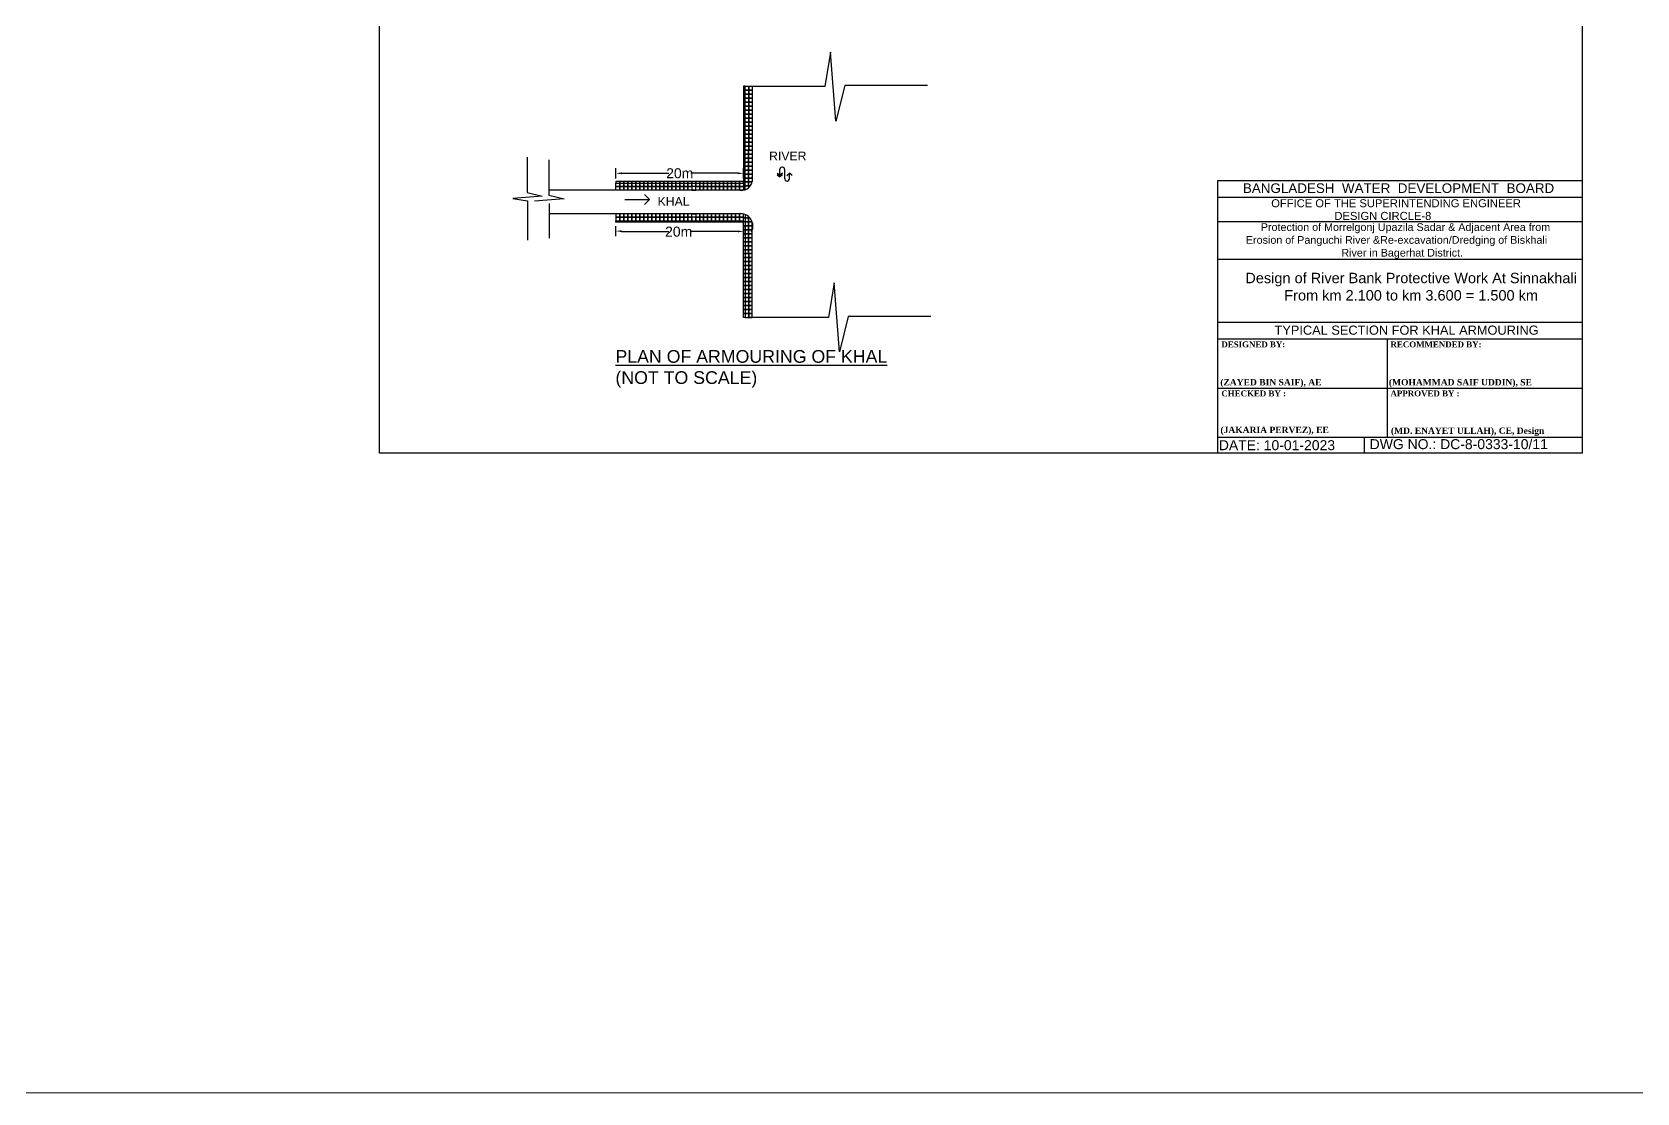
# Model space of a CAD drawing. Header units: inches. Extents: x 66615 to 414904, y -29123 to 90068.
# Drawn here: x 235897 to 249798, y -29123 to -19939 of the extents above; entities that cross this region are included whole.
import ezdxf
from ezdxf.enums import TextEntityAlignment as Align

# ---------------------------------------------------------------- set-up
doc = ezdxf.new("R2010")
doc.units = ezdxf.units.IN
doc.header["$LTSCALE"] = 7
doc.header["$MEASUREMENT"] = 0
doc.layers.add('Cross Section Labels', color=7, linetype='Continuous', lineweight=9)
doc.layers.add('Long Section Labels', color=7, linetype='Continuous', lineweight=9)
doc.layers.add('LINE', color=7, linetype='Continuous')
doc.styles.add('Kazi_T_H', font='timesbd.ttf')
doc.styles.get("Standard").update_dxf_attribs({"font": 'arial.ttf'})

msp = doc.modelspace()

# ---------------------------------------------------------------- linework, layer by layer
at = {"color": 0, "linetype": 'Continuous', "lineweight": -3, "ltscale": 0.5}
for p, q in [((242813.79652, -20111.74495), (242763.9453, -20411.226)), ((242860.08694, -20710.70706), (242813.79652, -20111.74495)), ((242763.9453, -20411.226), (242062.4942, -20411.226)), ((242134.99453, -20405.38983), (242134.99453, -21233.13872)), ((242935.68034, -20402.5788), (242860.08694, -20710.70706)), ((243651.64237, -20402.5788), (242935.68034, -20402.5788)), ((240185.43381, -21021.6458), (240185.43381, -21326.48321)), ((240373.66367, -21045.9033), (240373.66367, -21350.74071)), ((240954.64424, -21205.80034), (240954.64424, -21118.11327)), ((242059.39757, -21205.80034), (242059.39757, -21118.11327)), ((242374.73957, -21192.99478), (242374.73957, -21124.61204)), ((242416.18613, -21209.91728), (242416.18613, -21126.65713)), ((241003.54424, -21161.79327), (241411.08752, -21161.79327)), ((242010.49757, -21161.79327), (241602.95429, -21161.79327)), ((242351.88119, -21159.62362), (242374.73957, -21178.88447)), ((242351.88119, -21173.73393), (242374.73957, -21192.99478)), ((242397.59794, -21159.62362), (242374.73957, -21178.88447)), ((242397.59794, -21173.73393), (242374.73957, -21192.99478)), ((242434.82266, -21181.04842), (242457.68104, -21161.78757)), ((242457.68104, -21205.60807), (242457.68104, -21161.78757)), ((242480.53942, -21181.04842), (242457.68104, -21161.78757)), ((240316.62655, -21358.66886), (240061.60456, -21378.37807)), ((240061.60456, -21378.37807), (240189.11555, -21399.60338)), ((240185.43381, -21326.48321), (240316.62655, -21358.66886)), ((240189.11555, -21399.60338), (240188.65476, -21740.79475)), ((240504.85641, -21382.92635), (240249.83442, -21402.63557)), ((242059.39757, -21306.8001), (240373.66367, -21306.8001)), ((240373.66367, -21350.74071), (240504.85641, -21382.92635)), ((241032.5442, -21387.68742), (241243.6571, -21387.68742)), ((241243.6571, -21387.68742), (241201.37923, -21343.93539)), ((241243.6571, -21389.02843), (241201.37923, -21432.78046)), ((241610.60248, -21306.8001), (241645.12518, -21306.8001)), ((242041.54392, -21511.24575), (240373.66367, -21511.24575)), ((240377.34541, -21423.86088), (240377.34541, -21722.51993)), ((241610.60248, -21511.24575), (241645.12518, -21511.24575)), ((240954.64424, -21706.03861), (240954.64424, -21618.35154)), ((241003.54424, -21664.58353), (241411.08752, -21664.58353)), ((242010.49757, -21664.58353), (241602.95429, -21664.58353)), ((242059.39757, -21612.24551), (242059.39757, -21699.93258)), ((242134.99453, -22412.65602), (242134.99453, -21584.90713)), ((242844.39326, -22109.6011), (242794.54204, -22409.08215)), ((242890.68368, -22708.56321), (242844.39326, -22109.6011)), ((242794.54204, -22409.08215), (242093.09094, -22409.08215)), ((242966.27708, -22400.43495), (242890.68368, -22708.56321)), ((243682.23911, -22400.43495), (242966.27708, -22400.43495))]:
    msp.add_line(p, q, dxfattribs=at)
for points in [[(242074.51697, -20408.33272), (242060.27477, -20408.33272), (242060.27477, -20442.88238), (242074.51697, -20442.88238)], [(242074.51697, -20408.33272), (242104.75575, -20408.33272), (242104.75575, -20442.85542), (242074.51697, -20442.85542)], [(242104.75575, -20408.33272), (242134.99453, -20408.33272), (242134.99453, -20442.85542), (242104.75575, -20442.85542)], [(242074.51697, -20442.85542), (242060.27477, -20442.85542), (242060.27477, -20477.40508), (242074.51697, -20477.40508)], [(242074.51697, -20477.37812), (242060.27477, -20477.37812), (242060.27477, -20511.92778), (242074.51697, -20511.92778)], [(242074.51697, -20511.90082), (242060.27477, -20511.90082), (242060.27477, -20546.45048), (242074.51697, -20546.45048)], [(242074.51697, -20546.42352), (242060.27477, -20546.42352), (242060.27477, -20580.97318), (242074.51697, -20580.97318)], [(242074.51697, -20442.85542), (242104.75575, -20442.85542), (242104.75575, -20477.37812), (242074.51697, -20477.37812)], [(242074.51697, -20477.37812), (242104.75575, -20477.37812), (242104.75575, -20511.90082), (242074.51697, -20511.90082)], [(242074.51697, -20511.90082), (242104.75575, -20511.90082), (242104.75575, -20546.42352), (242074.51697, -20546.42352)], [(242074.51697, -20546.42352), (242104.75575, -20546.42352), (242104.75575, -20580.94622), (242074.51697, -20580.94622)], [(242104.75575, -20442.85542), (242134.99453, -20442.85542), (242134.99453, -20477.37812), (242104.75575, -20477.37812)], [(242104.75575, -20477.37812), (242134.99453, -20477.37812), (242134.99453, -20511.90082), (242104.75575, -20511.90082)], [(242104.75575, -20511.90082), (242134.99453, -20511.90082), (242134.99453, -20546.42352), (242104.75575, -20546.42352)], [(242104.75575, -20546.42352), (242134.99453, -20546.42352), (242134.99453, -20580.94622), (242104.75575, -20580.94622)], [(242074.51697, -20580.94622), (242060.27477, -20580.94622), (242060.27477, -20615.49588), (242074.51697, -20615.49588)], [(242074.51697, -20615.46892), (242060.27477, -20615.46892), (242060.27477, -20650.01858), (242074.51697, -20650.01858)], [(242074.51697, -20649.99162), (242060.27477, -20649.99162), (242060.27477, -20684.54127), (242074.51697, -20684.54127)], [(242074.51697, -20684.51432), (242060.27477, -20684.51432), (242060.27477, -20719.06397), (242074.51697, -20719.06397)], [(242074.51697, -20580.94622), (242104.75575, -20580.94622), (242104.75575, -20615.46892), (242074.51697, -20615.46892)], [(242074.51697, -20615.46892), (242104.75575, -20615.46892), (242104.75575, -20649.99162), (242074.51697, -20649.99162)], [(242074.51697, -20649.99162), (242104.75575, -20649.99162), (242104.75575, -20684.51432), (242074.51697, -20684.51432)], [(242074.51697, -20684.51432), (242104.75575, -20684.51432), (242104.75575, -20719.03702), (242074.51697, -20719.03702)], [(242104.75575, -20580.94622), (242134.99453, -20580.94622), (242134.99453, -20615.46892), (242104.75575, -20615.46892)], [(242104.75575, -20615.46892), (242134.99453, -20615.46892), (242134.99453, -20649.99162), (242104.75575, -20649.99162)], [(242104.75575, -20649.99162), (242134.99453, -20649.99162), (242134.99453, -20684.51432), (242104.75575, -20684.51432)], [(242104.75575, -20684.51432), (242134.99453, -20684.51432), (242134.99453, -20719.03702), (242104.75575, -20719.03702)], [(242074.51697, -20719.03702), (242060.27477, -20719.03702), (242060.27477, -20753.58667), (242074.51697, -20753.58667)], [(242074.51697, -20753.55972), (242060.27477, -20753.55972), (242060.27477, -20788.10937), (242074.51697, -20788.10937)], [(242074.51697, -20788.08242), (242060.27477, -20788.08242), (242060.27477, -20822.63207), (242074.51697, -20822.63207)], [(242074.51697, -20822.60511), (242060.27477, -20822.60511), (242060.27477, -20857.15477), (242074.51697, -20857.15477)], [(242074.51697, -20719.03702), (242104.75575, -20719.03702), (242104.75575, -20753.55972), (242074.51697, -20753.55972)], [(242074.51697, -20753.55972), (242104.75575, -20753.55972), (242104.75575, -20788.08242), (242074.51697, -20788.08242)], [(242074.51697, -20788.08242), (242104.75575, -20788.08242), (242104.75575, -20822.60511), (242074.51697, -20822.60511)], [(242074.51697, -20822.60511), (242104.75575, -20822.60511), (242104.75575, -20857.12781), (242074.51697, -20857.12781)], [(242104.75575, -20719.03702), (242134.99453, -20719.03702), (242134.99453, -20753.55972), (242104.75575, -20753.55972)], [(242104.75575, -20753.55972), (242134.99453, -20753.55972), (242134.99453, -20788.08242), (242104.75575, -20788.08242)], [(242104.75575, -20788.08242), (242134.99453, -20788.08242), (242134.99453, -20822.60511), (242104.75575, -20822.60511)], [(242104.75575, -20822.60511), (242134.99453, -20822.60511), (242134.99453, -20857.12781), (242104.75575, -20857.12781)], [(242073.63977, -20960.69591), (242059.39757, -20960.69591), (242059.39757, -20995.24557), (242073.63977, -20995.24557)], [(242074.51697, -20857.12781), (242060.27477, -20857.12781), (242060.27477, -20891.67747), (242074.51697, -20891.67747)], [(242074.51697, -20891.65051), (242060.27477, -20891.65051), (242060.27477, -20926.20017), (242074.51697, -20926.20017)], [(242074.51697, -20926.17321), (242060.27477, -20926.17321), (242060.27477, -20960.72287), (242074.51697, -20960.72287)], [(242073.63977, -20960.69591), (242103.87855, -20960.69591), (242103.87855, -20995.21861), (242073.63977, -20995.21861)], [(242074.51697, -20857.12781), (242104.75575, -20857.12781), (242104.75575, -20891.65051), (242074.51697, -20891.65051)], [(242074.51697, -20891.65051), (242104.75575, -20891.65051), (242104.75575, -20926.17321), (242074.51697, -20926.17321)], [(242074.51697, -20926.17321), (242104.75575, -20926.17321), (242104.75575, -20960.69591), (242074.51697, -20960.69591)], [(242103.87855, -20960.69591), (242134.11734, -20960.69591), (242134.11734, -20995.21861), (242103.87855, -20995.21861)], [(242104.75575, -20857.12781), (242134.99453, -20857.12781), (242134.99453, -20891.65051), (242104.75575, -20891.65051)], [(242104.75575, -20891.65051), (242134.99453, -20891.65051), (242134.99453, -20926.17321), (242104.75575, -20926.17321)], [(242104.75575, -20926.17321), (242134.99453, -20926.17321), (242134.99453, -20960.69591), (242104.75575, -20960.69591)], [(242073.63977, -20995.21861), (242059.39757, -20995.21861), (242059.39757, -21029.76827), (242073.63977, -21029.76827)], [(242073.63977, -21029.74131), (242059.39757, -21029.74131), (242059.39757, -21064.29097), (242073.63977, -21064.29097)], [(242073.63977, -21064.26401), (242059.39757, -21064.26401), (242059.39757, -21098.81367), (242073.63977, -21098.81367)], [(242073.63977, -21098.78671), (242059.39757, -21098.78671), (242059.39757, -21133.33636), (242073.63977, -21133.33636)], [(242073.63977, -20995.21861), (242103.87855, -20995.21861), (242103.87855, -21029.74131), (242073.63977, -21029.74131)], [(242073.63977, -21029.74131), (242103.87855, -21029.74131), (242103.87855, -21064.26401), (242073.63977, -21064.26401)], [(242073.63977, -21064.26401), (242103.87855, -21064.26401), (242103.87855, -21098.78671), (242073.63977, -21098.78671)], [(242073.63977, -21098.78671), (242103.87855, -21098.78671), (242103.87855, -21133.30941), (242073.63977, -21133.30941)], [(242103.87855, -20995.21861), (242134.11734, -20995.21861), (242134.11734, -21029.74131), (242103.87855, -21029.74131)], [(242103.87855, -21029.74131), (242134.11734, -21029.74131), (242134.11734, -21064.26401), (242103.87855, -21064.26401)], [(242103.87855, -21064.26401), (242134.11734, -21064.26401), (242134.11734, -21098.78671), (242103.87855, -21098.78671)], [(242103.87855, -21098.78671), (242134.11734, -21098.78671), (242134.11734, -21133.30941), (242103.87855, -21133.30941)], [(240989.1939, -21246.32253), (240989.1939, -21232.08034), (240954.64424, -21232.08034), (240954.64424, -21246.32253)], [(240989.1939, -21246.32253), (240989.1939, -21276.56132), (240954.6712, -21276.56132), (240954.6712, -21246.32253)], [(241023.71659, -21246.32253), (241023.71659, -21232.08034), (240989.16694, -21232.08034), (240989.16694, -21246.32253)], [(241023.71659, -21246.32253), (241023.71659, -21276.56132), (240989.1939, -21276.56132), (240989.1939, -21246.32253)], [(241058.23929, -21246.32253), (241058.23929, -21232.08034), (241023.68964, -21232.08034), (241023.68964, -21246.32253)], [(241058.23929, -21246.32253), (241058.23929, -21276.56132), (241023.71659, -21276.56132), (241023.71659, -21246.32253)], [(241092.76199, -21246.32253), (241092.76199, -21232.08034), (241058.21234, -21232.08034), (241058.21234, -21246.32253)], [(241092.76199, -21246.32253), (241092.76199, -21276.56132), (241058.23929, -21276.56132), (241058.23929, -21246.32253)], [(241127.28469, -21246.32253), (241127.28469, -21232.08034), (241092.73504, -21232.08034), (241092.73504, -21246.32253)], [(241127.28469, -21246.32253), (241127.28469, -21276.56132), (241092.76199, -21276.56132), (241092.76199, -21246.32253)], [(241161.80739, -21246.32253), (241161.80739, -21232.08034), (241127.25774, -21232.08034), (241127.25774, -21246.32253)], [(241161.80739, -21246.32253), (241161.80739, -21276.56132), (241127.28469, -21276.56132), (241127.28469, -21246.32253)], [(241196.33009, -21246.32253), (241196.33009, -21232.08034), (241161.78044, -21232.08034), (241161.78044, -21246.32253)], [(241196.33009, -21246.32253), (241196.33009, -21276.56132), (241161.80739, -21276.56132), (241161.80739, -21246.32253)], [(241230.85279, -21246.32253), (241230.85279, -21232.08034), (241196.30313, -21232.08034), (241196.30313, -21246.32253)], [(241230.85279, -21246.32253), (241230.85279, -21276.56132), (241196.33009, -21276.56132), (241196.33009, -21246.32253)], [(241265.37549, -21246.32253), (241265.37549, -21232.08034), (241230.82583, -21232.08034), (241230.82583, -21246.32253)], [(241265.37549, -21246.32253), (241265.37549, -21276.56132), (241230.85279, -21276.56132), (241230.85279, -21246.32253)], [(241299.89819, -21246.32253), (241299.89819, -21232.08034), (241265.34853, -21232.08034), (241265.34853, -21246.32253)], [(241299.89819, -21246.32253), (241299.89819, -21276.56132), (241265.37549, -21276.56132), (241265.37549, -21246.32253)], [(241334.42089, -21246.32253), (241334.42089, -21232.08034), (241299.87123, -21232.08034), (241299.87123, -21246.32253)], [(241334.42089, -21246.32253), (241334.42089, -21276.56132), (241299.89819, -21276.56132), (241299.89819, -21246.32253)], [(241368.94359, -21246.32253), (241368.94359, -21232.08034), (241334.39393, -21232.08034), (241334.39393, -21246.32253)], [(241368.94359, -21246.32253), (241368.94359, -21276.56132), (241334.42089, -21276.56132), (241334.42089, -21246.32253)], [(241403.46629, -21246.32253), (241403.46629, -21232.08034), (241368.91663, -21232.08034), (241368.91663, -21246.32253)], [(241403.46629, -21246.32253), (241403.46629, -21276.56132), (241368.94359, -21276.56132), (241368.94359, -21246.32253)], [(241437.98899, -21246.32253), (241437.98899, -21232.08034), (241403.43933, -21232.08034), (241403.43933, -21246.32253)], [(241437.98899, -21246.32253), (241437.98899, -21276.56132), (241403.46629, -21276.56132), (241403.46629, -21246.32253)], [(241472.51169, -21246.32253), (241472.51169, -21232.08034), (241437.96203, -21232.08034), (241437.96203, -21246.32253)], [(241472.51169, -21246.32253), (241472.51169, -21276.56132), (241437.98899, -21276.56132), (241437.98899, -21246.32253)], [(241507.03438, -21246.32253), (241507.03438, -21232.08034), (241472.48473, -21232.08034), (241472.48473, -21246.32253)], [(241507.03438, -21246.32253), (241507.03438, -21276.56132), (241472.51169, -21276.56132), (241472.51169, -21246.32253)], [(241541.55708, -21246.32253), (241541.55708, -21232.08034), (241507.00743, -21232.08034), (241507.00743, -21246.32253)], [(241541.55708, -21246.32253), (241541.55708, -21276.56132), (241507.03438, -21276.56132), (241507.03438, -21246.32253)], [(241576.07978, -21246.32253), (241576.07978, -21232.08034), (241541.53013, -21232.08034), (241541.53013, -21246.32253)], [(241576.07978, -21246.32253), (241576.07978, -21276.56132), (241541.55708, -21276.56132), (241541.55708, -21246.32253)], [(241610.60248, -21246.32253), (241610.60248, -21232.08034), (241576.05283, -21232.08034), (241576.05283, -21246.32253)], [(241610.60248, -21246.32253), (241610.60248, -21276.56132), (241576.07978, -21276.56132), (241576.07978, -21246.32253)], [(241645.12518, -21246.32253), (241645.12518, -21232.08034), (241610.57553, -21232.08034), (241610.57553, -21246.32253)], [(241645.12518, -21246.32253), (241645.12518, -21276.56132), (241610.60248, -21276.56132), (241610.60248, -21246.32253)], [(241679.64788, -21246.32253), (241679.64788, -21232.08034), (241645.09822, -21232.08034), (241645.09822, -21246.32253)], [(241679.64788, -21246.32253), (241679.64788, -21276.56132), (241645.12518, -21276.56132), (241645.12518, -21246.32253)], [(241714.17058, -21246.32253), (241714.17058, -21232.08034), (241679.62092, -21232.08034), (241679.62092, -21246.32253)], [(241714.17058, -21246.32253), (241714.17058, -21276.56132), (241679.64788, -21276.56132), (241679.64788, -21246.32253)], [(241748.69328, -21246.32253), (241748.69328, -21232.08034), (241714.14362, -21232.08034), (241714.14362, -21246.32253)], [(241748.69328, -21246.32253), (241748.69328, -21276.56132), (241714.17058, -21276.56132), (241714.17058, -21246.32253)], [(241783.21598, -21246.32253), (241783.21598, -21232.08034), (241748.66632, -21232.08034), (241748.66632, -21246.32253)], [(241783.21598, -21246.32253), (241783.21598, -21276.56132), (241748.69328, -21276.56132), (241748.69328, -21246.32253)], [(241817.73868, -21246.32253), (241817.73868, -21232.08034), (241783.18902, -21232.08034), (241783.18902, -21246.32253)], [(241817.73868, -21246.32253), (241817.73868, -21276.56132), (241783.21598, -21276.56132), (241783.21598, -21246.32253)], [(241852.26138, -21246.32253), (241852.26138, -21232.08034), (241817.71172, -21232.08034), (241817.71172, -21246.32253)], [(241852.26138, -21246.32253), (241852.26138, -21276.56132), (241817.73868, -21276.56132), (241817.73868, -21246.32253)], [(241886.78408, -21246.32253), (241886.78408, -21232.08034), (241852.23442, -21232.08034), (241852.23442, -21246.32253)], [(241886.78408, -21246.32253), (241886.78408, -21276.56132), (241852.26138, -21276.56132), (241852.26138, -21246.32253)], [(241921.30678, -21246.32253), (241921.30678, -21232.08034), (241886.75712, -21232.08034), (241886.75712, -21246.32253)], [(241921.30678, -21246.32253), (241921.30678, -21276.56132), (241886.78408, -21276.56132), (241886.78408, -21246.32253)], [(241955.82948, -21246.32253), (241955.82948, -21232.08034), (241921.27982, -21232.08034), (241921.27982, -21246.32253)], [(241955.82948, -21246.32253), (241955.82948, -21276.56132), (241921.30678, -21276.56132), (241921.30678, -21246.32253)], [(241990.35217, -21246.32253), (241990.35217, -21232.08034), (241955.80252, -21232.08034), (241955.80252, -21246.32253)], [(241990.35217, -21246.32253), (241990.35217, -21276.56132), (241955.82948, -21276.56132), (241955.82948, -21246.32253)], [(242024.87487, -21246.32253), (242024.87487, -21232.08034), (241990.32522, -21232.08034), (241990.32522, -21246.32253)], [(242024.87487, -21246.32253), (242024.87487, -21276.56132), (241990.35217, -21276.56132), (241990.35217, -21246.32253)], [(242059.39757, -21246.32253), (242059.39757, -21232.08034), (242024.84792, -21232.08034), (242024.84792, -21246.32253)], [(242059.39757, -21246.32253), (242059.39757, -21276.56132), (242024.87487, -21276.56132), (242024.87487, -21246.32253)], [(242073.63977, -21133.30941), (242059.39757, -21133.30941), (242059.39757, -21167.85906), (242073.63977, -21167.85906)], [(242073.63977, -21167.83211), (242059.39757, -21167.83211), (242059.39757, -21202.38176), (242073.63977, -21202.38176)], [(242073.63977, -21202.35481), (242059.39757, -21202.35481), (242059.39757, -21236.90446), (242073.63977, -21236.90446)], [(242073.63977, -21236.87751), (242059.39757, -21236.87751), (242059.39757, -21271.42716), (242073.63977, -21271.42716)], [(242073.63977, -21133.30941), (242103.87855, -21133.30941), (242103.87855, -21167.83211), (242073.63977, -21167.83211)], [(242073.63977, -21167.83211), (242103.87855, -21167.83211), (242103.87855, -21202.35481), (242073.63977, -21202.35481)], [(242073.63977, -21202.35481), (242103.87855, -21202.35481), (242103.87855, -21236.87751), (242073.63977, -21236.87751)], [(242073.63977, -21236.87751), (242103.87855, -21236.87751), (242103.87855, -21271.40021), (242073.63977, -21271.40021)], [(242103.87855, -21133.30941), (242134.11734, -21133.30941), (242134.11734, -21167.83211), (242103.87855, -21167.83211)], [(242103.87855, -21167.83211), (242134.11734, -21167.83211), (242134.11734, -21202.35481), (242103.87855, -21202.35481)], [(242103.87855, -21202.35481), (242134.11734, -21202.35481), (242134.11734, -21236.87751), (242103.87855, -21236.87751)], [(240989.1939, -21276.56132), (240989.1939, -21306.8001), (240954.6712, -21306.8001), (240954.6712, -21276.56132)], [(241023.71659, -21276.56132), (241023.71659, -21306.8001), (240989.1939, -21306.8001), (240989.1939, -21276.56132)], [(241058.23929, -21276.56132), (241058.23929, -21306.8001), (241023.71659, -21306.8001), (241023.71659, -21276.56132)], [(241092.76199, -21276.56132), (241092.76199, -21306.8001), (241058.23929, -21306.8001), (241058.23929, -21276.56132)], [(241127.28469, -21276.56132), (241127.28469, -21306.8001), (241092.76199, -21306.8001), (241092.76199, -21276.56132)], [(241161.80739, -21276.56132), (241161.80739, -21306.8001), (241127.28469, -21306.8001), (241127.28469, -21276.56132)], [(241196.33009, -21276.56132), (241196.33009, -21306.8001), (241161.80739, -21306.8001), (241161.80739, -21276.56132)], [(241230.85279, -21276.56132), (241230.85279, -21306.8001), (241196.33009, -21306.8001), (241196.33009, -21276.56132)], [(241265.37549, -21276.56132), (241265.37549, -21306.8001), (241230.85279, -21306.8001), (241230.85279, -21276.56132)], [(241299.89819, -21276.56132), (241299.89819, -21306.8001), (241265.37549, -21306.8001), (241265.37549, -21276.56132)], [(241334.42089, -21276.56132), (241334.42089, -21306.8001), (241299.89819, -21306.8001), (241299.89819, -21276.56132)], [(241368.94359, -21276.56132), (241368.94359, -21306.8001), (241334.42089, -21306.8001), (241334.42089, -21276.56132)], [(241403.46629, -21276.56132), (241403.46629, -21306.8001), (241368.94359, -21306.8001), (241368.94359, -21276.56132)], [(241437.98899, -21276.56132), (241437.98899, -21306.8001), (241403.46629, -21306.8001), (241403.46629, -21276.56132)], [(241472.51169, -21276.56132), (241472.51169, -21306.8001), (241437.98899, -21306.8001), (241437.98899, -21276.56132)], [(241507.03438, -21276.56132), (241507.03438, -21306.8001), (241472.51169, -21306.8001), (241472.51169, -21276.56132)], [(241541.55708, -21276.56132), (241541.55708, -21306.8001), (241507.03438, -21306.8001), (241507.03438, -21276.56132)], [(241576.07978, -21276.56132), (241576.07978, -21306.8001), (241541.55708, -21306.8001), (241541.55708, -21276.56132)], [(241610.60248, -21276.56132), (241610.60248, -21306.8001), (241576.07978, -21306.8001), (241576.07978, -21276.56132)], [(241679.64788, -21276.56132), (241679.64788, -21306.8001), (241645.12518, -21306.8001), (241645.12518, -21276.56132)], [(241714.17058, -21276.56132), (241714.17058, -21306.8001), (241679.64788, -21306.8001), (241679.64788, -21276.56132)], [(241748.69328, -21276.56132), (241748.69328, -21306.8001), (241714.17058, -21306.8001), (241714.17058, -21276.56132)], [(241783.21598, -21276.56132), (241783.21598, -21306.8001), (241748.69328, -21306.8001), (241748.69328, -21276.56132)], [(241817.73868, -21276.56132), (241817.73868, -21306.8001), (241783.21598, -21306.8001), (241783.21598, -21276.56132)], [(241852.26138, -21276.56132), (241852.26138, -21306.8001), (241817.73868, -21306.8001), (241817.73868, -21276.56132)], [(241886.78408, -21276.56132), (241886.78408, -21306.8001), (241852.26138, -21306.8001), (241852.26138, -21276.56132)], [(241921.30678, -21276.56132), (241921.30678, -21306.8001), (241886.78408, -21306.8001), (241886.78408, -21276.56132)], [(241955.82948, -21276.56132), (241955.82948, -21306.8001), (241921.30678, -21306.8001), (241921.30678, -21276.56132)], [(241990.35217, -21276.56132), (241990.35217, -21306.8001), (241955.82948, -21306.8001), (241955.82948, -21276.56132)], [(242024.87487, -21276.56132), (242024.87487, -21306.8001), (241990.35217, -21306.8001), (241990.35217, -21276.56132)], [(242059.39757, -21276.56132), (242059.39757, -21306.8001), (242024.87487, -21306.8001), (242024.87487, -21276.56132)], [(242073.63977, -21271.40021), (242059.39757, -21271.40021), (242059.39757, -21305.94986), (242073.63977, -21305.94986)], [(240989.1939, -21541.48453), (240989.1939, -21511.24575), (240954.6712, -21511.24575), (240954.6712, -21541.48453)], [(240989.1939, -21571.72331), (240989.1939, -21541.48453), (240954.6712, -21541.48453), (240954.6712, -21571.72331)], [(241023.71659, -21541.48453), (241023.71659, -21511.24575), (240989.1939, -21511.24575), (240989.1939, -21541.48453)], [(241023.71659, -21571.72331), (241023.71659, -21541.48453), (240989.1939, -21541.48453), (240989.1939, -21571.72331)], [(241058.23929, -21541.48453), (241058.23929, -21511.24575), (241023.71659, -21511.24575), (241023.71659, -21541.48453)], [(241058.23929, -21571.72331), (241058.23929, -21541.48453), (241023.71659, -21541.48453), (241023.71659, -21571.72331)], [(241092.76199, -21541.48453), (241092.76199, -21511.24575), (241058.23929, -21511.24575), (241058.23929, -21541.48453)], [(241092.76199, -21571.72331), (241092.76199, -21541.48453), (241058.23929, -21541.48453), (241058.23929, -21571.72331)], [(241127.28469, -21541.48453), (241127.28469, -21511.24575), (241092.76199, -21511.24575), (241092.76199, -21541.48453)], [(241127.28469, -21571.72331), (241127.28469, -21541.48453), (241092.76199, -21541.48453), (241092.76199, -21571.72331)], [(241161.80739, -21541.48453), (241161.80739, -21511.24575), (241127.28469, -21511.24575), (241127.28469, -21541.48453)], [(241161.80739, -21571.72331), (241161.80739, -21541.48453), (241127.28469, -21541.48453), (241127.28469, -21571.72331)], [(241196.33009, -21541.48453), (241196.33009, -21511.24575), (241161.80739, -21511.24575), (241161.80739, -21541.48453)], [(241196.33009, -21571.72331), (241196.33009, -21541.48453), (241161.80739, -21541.48453), (241161.80739, -21571.72331)], [(241230.85279, -21541.48453), (241230.85279, -21511.24575), (241196.33009, -21511.24575), (241196.33009, -21541.48453)], [(241230.85279, -21571.72331), (241230.85279, -21541.48453), (241196.33009, -21541.48453), (241196.33009, -21571.72331)], [(241265.37549, -21541.48453), (241265.37549, -21511.24575), (241230.85279, -21511.24575), (241230.85279, -21541.48453)], [(241265.37549, -21571.72331), (241265.37549, -21541.48453), (241230.85279, -21541.48453), (241230.85279, -21571.72331)], [(241299.89819, -21541.48453), (241299.89819, -21511.24575), (241265.37549, -21511.24575), (241265.37549, -21541.48453)], [(241299.89819, -21571.72331), (241299.89819, -21541.48453), (241265.37549, -21541.48453), (241265.37549, -21571.72331)], [(241334.42089, -21541.48453), (241334.42089, -21511.24575), (241299.89819, -21511.24575), (241299.89819, -21541.48453)], [(241334.42089, -21571.72331), (241334.42089, -21541.48453), (241299.89819, -21541.48453), (241299.89819, -21571.72331)], [(241368.94359, -21541.48453), (241368.94359, -21511.24575), (241334.42089, -21511.24575), (241334.42089, -21541.48453)], [(241368.94359, -21571.72331), (241368.94359, -21541.48453), (241334.42089, -21541.48453), (241334.42089, -21571.72331)], [(241403.46629, -21541.48453), (241403.46629, -21511.24575), (241368.94359, -21511.24575), (241368.94359, -21541.48453)], [(241403.46629, -21571.72331), (241403.46629, -21541.48453), (241368.94359, -21541.48453), (241368.94359, -21571.72331)], [(241437.98899, -21541.48453), (241437.98899, -21511.24575), (241403.46629, -21511.24575), (241403.46629, -21541.48453)], [(241437.98899, -21571.72331), (241437.98899, -21541.48453), (241403.46629, -21541.48453), (241403.46629, -21571.72331)], [(241472.51169, -21541.48453), (241472.51169, -21511.24575), (241437.98899, -21511.24575), (241437.98899, -21541.48453)], [(241472.51169, -21571.72331), (241472.51169, -21541.48453), (241437.98899, -21541.48453), (241437.98899, -21571.72331)], [(241507.03438, -21541.48453), (241507.03438, -21511.24575), (241472.51169, -21511.24575), (241472.51169, -21541.48453)], [(241507.03438, -21571.72331), (241507.03438, -21541.48453), (241472.51169, -21541.48453), (241472.51169, -21571.72331)], [(241541.55708, -21541.48453), (241541.55708, -21511.24575), (241507.03438, -21511.24575), (241507.03438, -21541.48453)], [(241541.55708, -21571.72331), (241541.55708, -21541.48453), (241507.03438, -21541.48453), (241507.03438, -21571.72331)], [(241576.07978, -21541.48453), (241576.07978, -21511.24575), (241541.55708, -21511.24575), (241541.55708, -21541.48453)], [(241576.07978, -21571.72331), (241576.07978, -21541.48453), (241541.55708, -21541.48453), (241541.55708, -21571.72331)], [(241610.60248, -21541.48453), (241610.60248, -21511.24575), (241576.07978, -21511.24575), (241576.07978, -21541.48453)], [(241610.60248, -21571.72331), (241610.60248, -21541.48453), (241576.07978, -21541.48453), (241576.07978, -21571.72331)], [(241645.12518, -21571.72331), (241645.12518, -21541.48453), (241610.60248, -21541.48453), (241610.60248, -21571.72331)], [(241679.64788, -21541.48453), (241679.64788, -21511.24575), (241645.12518, -21511.24575), (241645.12518, -21541.48453)], [(241679.64788, -21571.72331), (241679.64788, -21541.48453), (241645.12518, -21541.48453), (241645.12518, -21571.72331)], [(241714.17058, -21541.48453), (241714.17058, -21511.24575), (241679.64788, -21511.24575), (241679.64788, -21541.48453)], [(241714.17058, -21571.72331), (241714.17058, -21541.48453), (241679.64788, -21541.48453), (241679.64788, -21571.72331)], [(241748.69328, -21541.48453), (241748.69328, -21511.24575), (241714.17058, -21511.24575), (241714.17058, -21541.48453)], [(241748.69328, -21571.72331), (241748.69328, -21541.48453), (241714.17058, -21541.48453), (241714.17058, -21571.72331)], [(241783.21598, -21541.48453), (241783.21598, -21511.24575), (241748.69328, -21511.24575), (241748.69328, -21541.48453)], [(241783.21598, -21571.72331), (241783.21598, -21541.48453), (241748.69328, -21541.48453), (241748.69328, -21571.72331)], [(241817.73868, -21541.48453), (241817.73868, -21511.24575), (241783.21598, -21511.24575), (241783.21598, -21541.48453)], [(241817.73868, -21571.72331), (241817.73868, -21541.48453), (241783.21598, -21541.48453), (241783.21598, -21571.72331)], [(241852.26138, -21541.48453), (241852.26138, -21511.24575), (241817.73868, -21511.24575), (241817.73868, -21541.48453)], [(241852.26138, -21571.72331), (241852.26138, -21541.48453), (241817.73868, -21541.48453), (241817.73868, -21571.72331)], [(241886.78408, -21541.48453), (241886.78408, -21511.24575), (241852.26138, -21511.24575), (241852.26138, -21541.48453)], [(241886.78408, -21571.72331), (241886.78408, -21541.48453), (241852.26138, -21541.48453), (241852.26138, -21571.72331)], [(241921.30678, -21541.48453), (241921.30678, -21511.24575), (241886.78408, -21511.24575), (241886.78408, -21541.48453)], [(241921.30678, -21571.72331), (241921.30678, -21541.48453), (241886.78408, -21541.48453), (241886.78408, -21571.72331)], [(241955.82948, -21541.48453), (241955.82948, -21511.24575), (241921.30678, -21511.24575), (241921.30678, -21541.48453)], [(241955.82948, -21571.72331), (241955.82948, -21541.48453), (241921.30678, -21541.48453), (241921.30678, -21571.72331)], [(241990.35217, -21541.48453), (241990.35217, -21511.24575), (241955.82948, -21511.24575), (241955.82948, -21541.48453)], [(241990.35217, -21571.72331), (241990.35217, -21541.48453), (241955.82948, -21541.48453), (241955.82948, -21571.72331)], [(242024.87487, -21541.48453), (242024.87487, -21511.24575), (241990.35217, -21511.24575), (241990.35217, -21541.48453)], [(242024.87487, -21571.72331), (242024.87487, -21541.48453), (241990.35217, -21541.48453), (241990.35217, -21571.72331)], [(242059.39757, -21571.72331), (242059.39757, -21541.48453), (242024.87487, -21541.48453), (242024.87487, -21571.72331)], [(240989.1939, -21571.72331), (240989.1939, -21585.96551), (240954.64424, -21585.96551), (240954.64424, -21571.72331)], [(241023.71659, -21571.72331), (241023.71659, -21585.96551), (240989.16694, -21585.96551), (240989.16694, -21571.72331)], [(241058.23929, -21571.72331), (241058.23929, -21585.96551), (241023.68964, -21585.96551), (241023.68964, -21571.72331)], [(241092.76199, -21571.72331), (241092.76199, -21585.96551), (241058.21234, -21585.96551), (241058.21234, -21571.72331)], [(241127.28469, -21571.72331), (241127.28469, -21585.96551), (241092.73504, -21585.96551), (241092.73504, -21571.72331)], [(241161.80739, -21571.72331), (241161.80739, -21585.96551), (241127.25774, -21585.96551), (241127.25774, -21571.72331)], [(241196.33009, -21571.72331), (241196.33009, -21585.96551), (241161.78044, -21585.96551), (241161.78044, -21571.72331)], [(241230.85279, -21571.72331), (241230.85279, -21585.96551), (241196.30313, -21585.96551), (241196.30313, -21571.72331)], [(241265.37549, -21571.72331), (241265.37549, -21585.96551), (241230.82583, -21585.96551), (241230.82583, -21571.72331)], [(241299.89819, -21571.72331), (241299.89819, -21585.96551), (241265.34853, -21585.96551), (241265.34853, -21571.72331)], [(241334.42089, -21571.72331), (241334.42089, -21585.96551), (241299.87123, -21585.96551), (241299.87123, -21571.72331)], [(241368.94359, -21571.72331), (241368.94359, -21585.96551), (241334.39393, -21585.96551), (241334.39393, -21571.72331)], [(241403.46629, -21571.72331), (241403.46629, -21585.96551), (241368.91663, -21585.96551), (241368.91663, -21571.72331)], [(241437.98899, -21571.72331), (241437.98899, -21585.96551), (241403.43933, -21585.96551), (241403.43933, -21571.72331)], [(241472.51169, -21571.72331), (241472.51169, -21585.96551), (241437.96203, -21585.96551), (241437.96203, -21571.72331)], [(241507.03438, -21571.72331), (241507.03438, -21585.96551), (241472.48473, -21585.96551), (241472.48473, -21571.72331)], [(241541.55708, -21571.72331), (241541.55708, -21585.96551), (241507.00743, -21585.96551), (241507.00743, -21571.72331)], [(241576.07978, -21571.72331), (241576.07978, -21585.96551), (241541.53013, -21585.96551), (241541.53013, -21571.72331)], [(241610.60248, -21571.72331), (241610.60248, -21585.96551), (241576.05283, -21585.96551), (241576.05283, -21571.72331)], [(241645.12518, -21571.72331), (241645.12518, -21585.96551), (241610.57553, -21585.96551), (241610.57553, -21571.72331)], [(241679.64788, -21571.72331), (241679.64788, -21585.96551), (241645.09822, -21585.96551), (241645.09822, -21571.72331)], [(241714.17058, -21571.72331), (241714.17058, -21585.96551), (241679.62092, -21585.96551), (241679.62092, -21571.72331)], [(241748.69328, -21571.72331), (241748.69328, -21585.96551), (241714.14362, -21585.96551), (241714.14362, -21571.72331)], [(241783.21598, -21571.72331), (241783.21598, -21585.96551), (241748.66632, -21585.96551), (241748.66632, -21571.72331)], [(241817.73868, -21571.72331), (241817.73868, -21585.96551), (241783.18902, -21585.96551), (241783.18902, -21571.72331)], [(241852.26138, -21571.72331), (241852.26138, -21585.96551), (241817.71172, -21585.96551), (241817.71172, -21571.72331)], [(241886.78408, -21571.72331), (241886.78408, -21585.96551), (241852.23442, -21585.96551), (241852.23442, -21571.72331)], [(241921.30678, -21571.72331), (241921.30678, -21585.96551), (241886.75712, -21585.96551), (241886.75712, -21571.72331)], [(241955.82948, -21571.72331), (241955.82948, -21585.96551), (241921.27982, -21585.96551), (241921.27982, -21571.72331)], [(241990.35217, -21571.72331), (241990.35217, -21585.96551), (241955.80252, -21585.96551), (241955.80252, -21571.72331)], [(242024.87487, -21571.72331), (242024.87487, -21585.96551), (241990.32522, -21585.96551), (241990.32522, -21571.72331)], [(242059.39757, -21571.72331), (242059.39757, -21585.96551), (242024.84792, -21585.96551), (242024.84792, -21571.72331)], [(242073.63977, -21581.16834), (242059.39757, -21581.16834), (242059.39757, -21546.61869), (242073.63977, -21546.61869)], [(242073.63977, -21615.69104), (242059.39757, -21615.69104), (242059.39757, -21581.14138), (242073.63977, -21581.14138)], [(242073.63977, -21650.21374), (242059.39757, -21650.21374), (242059.39757, -21615.66408), (242073.63977, -21615.66408)], [(242073.63977, -21684.73644), (242059.39757, -21684.73644), (242059.39757, -21650.18678), (242073.63977, -21650.18678)], [(242073.63977, -21719.25914), (242059.39757, -21719.25914), (242059.39757, -21684.70948), (242073.63977, -21684.70948)], [(242073.63977, -21581.16834), (242103.87855, -21581.16834), (242103.87855, -21546.64564), (242073.63977, -21546.64564)], [(242073.63977, -21615.69104), (242103.87855, -21615.69104), (242103.87855, -21581.16834), (242073.63977, -21581.16834)], [(242073.63977, -21650.21374), (242103.87855, -21650.21374), (242103.87855, -21615.69104), (242073.63977, -21615.69104)], [(242073.63977, -21684.73644), (242103.87855, -21684.73644), (242103.87855, -21650.21374), (242073.63977, -21650.21374)], [(242073.63977, -21719.25914), (242103.87855, -21719.25914), (242103.87855, -21684.73644), (242073.63977, -21684.73644)], [(242103.87855, -21615.69104), (242134.11734, -21615.69104), (242134.11734, -21581.16834), (242103.87855, -21581.16834)], [(242103.87855, -21650.21374), (242134.11734, -21650.21374), (242134.11734, -21615.69104), (242103.87855, -21615.69104)], [(242103.87855, -21684.73644), (242134.11734, -21684.73644), (242134.11734, -21650.21374), (242103.87855, -21650.21374)], [(242103.87855, -21719.25914), (242134.11734, -21719.25914), (242134.11734, -21684.73644), (242103.87855, -21684.73644)], [(242073.63977, -21753.78184), (242059.39757, -21753.78184), (242059.39757, -21719.23218), (242073.63977, -21719.23218)], [(242073.63977, -21788.30454), (242059.39757, -21788.30454), (242059.39757, -21753.75488), (242073.63977, -21753.75488)], [(242073.63977, -21822.82724), (242059.39757, -21822.82724), (242059.39757, -21788.27758), (242073.63977, -21788.27758)], [(242073.63977, -21857.34994), (242059.39757, -21857.34994), (242059.39757, -21822.80028), (242073.63977, -21822.80028)], [(242073.63977, -21753.78184), (242103.87855, -21753.78184), (242103.87855, -21719.25914), (242073.63977, -21719.25914)], [(242073.63977, -21788.30454), (242103.87855, -21788.30454), (242103.87855, -21753.78184), (242073.63977, -21753.78184)], [(242073.63977, -21822.82724), (242103.87855, -21822.82724), (242103.87855, -21788.30454), (242073.63977, -21788.30454)], [(242073.63977, -21857.34994), (242103.87855, -21857.34994), (242103.87855, -21822.82724), (242073.63977, -21822.82724)], [(242103.87855, -21753.78184), (242134.11734, -21753.78184), (242134.11734, -21719.25914), (242103.87855, -21719.25914)], [(242103.87855, -21788.30454), (242134.11734, -21788.30454), (242134.11734, -21753.78184), (242103.87855, -21753.78184)], [(242103.87855, -21822.82724), (242134.11734, -21822.82724), (242134.11734, -21788.30454), (242103.87855, -21788.30454)], [(242103.87855, -21857.34994), (242134.11734, -21857.34994), (242134.11734, -21822.82724), (242103.87855, -21822.82724)], [(242074.51697, -21891.87263), (242060.27477, -21891.87263), (242060.27477, -21857.32298), (242074.51697, -21857.32298)], [(242074.51697, -21926.39533), (242060.27477, -21926.39533), (242060.27477, -21891.84568), (242074.51697, -21891.84568)], [(242074.51697, -21960.91803), (242060.27477, -21960.91803), (242060.27477, -21926.36838), (242074.51697, -21926.36838)], [(242074.51697, -21995.44073), (242060.27477, -21995.44073), (242060.27477, -21960.89108), (242074.51697, -21960.89108)], [(242074.51697, -21891.87263), (242104.75575, -21891.87263), (242104.75575, -21857.34994), (242074.51697, -21857.34994)], [(242074.51697, -21926.39533), (242104.75575, -21926.39533), (242104.75575, -21891.87263), (242074.51697, -21891.87263)], [(242074.51697, -21960.91803), (242104.75575, -21960.91803), (242104.75575, -21926.39533), (242074.51697, -21926.39533)], [(242074.51697, -21995.44073), (242104.75575, -21995.44073), (242104.75575, -21960.91803), (242074.51697, -21960.91803)], [(242104.75575, -21891.87263), (242134.99453, -21891.87263), (242134.99453, -21857.34994), (242104.75575, -21857.34994)], [(242104.75575, -21926.39533), (242134.99453, -21926.39533), (242134.99453, -21891.87263), (242104.75575, -21891.87263)], [(242104.75575, -21960.91803), (242134.99453, -21960.91803), (242134.99453, -21926.39533), (242104.75575, -21926.39533)], [(242104.75575, -21995.44073), (242134.99453, -21995.44073), (242134.99453, -21960.91803), (242104.75575, -21960.91803)], [(242074.51697, -22029.96343), (242060.27477, -22029.96343), (242060.27477, -21995.41378), (242074.51697, -21995.41378)], [(242074.51697, -22064.48613), (242060.27477, -22064.48613), (242060.27477, -22029.93647), (242074.51697, -22029.93647)], [(242074.51697, -22099.00883), (242060.27477, -22099.00883), (242060.27477, -22064.45917), (242074.51697, -22064.45917)], [(242074.51697, -22133.53153), (242060.27477, -22133.53153), (242060.27477, -22098.98187), (242074.51697, -22098.98187)], [(242074.51697, -22029.96343), (242104.75575, -22029.96343), (242104.75575, -21995.44073), (242074.51697, -21995.44073)], [(242074.51697, -22064.48613), (242104.75575, -22064.48613), (242104.75575, -22029.96343), (242074.51697, -22029.96343)], [(242074.51697, -22099.00883), (242104.75575, -22099.00883), (242104.75575, -22064.48613), (242074.51697, -22064.48613)], [(242074.51697, -22133.53153), (242104.75575, -22133.53153), (242104.75575, -22099.00883), (242074.51697, -22099.00883)], [(242104.75575, -22029.96343), (242134.99453, -22029.96343), (242134.99453, -21995.44073), (242104.75575, -21995.44073)], [(242104.75575, -22064.48613), (242134.99453, -22064.48613), (242134.99453, -22029.96343), (242104.75575, -22029.96343)], [(242104.75575, -22099.00883), (242134.99453, -22099.00883), (242134.99453, -22064.48613), (242104.75575, -22064.48613)], [(242104.75575, -22133.53153), (242134.99453, -22133.53153), (242134.99453, -22099.00883), (242104.75575, -22099.00883)], [(242074.51697, -22168.05423), (242060.27477, -22168.05423), (242060.27477, -22133.50457), (242074.51697, -22133.50457)], [(242074.51697, -22202.57693), (242060.27477, -22202.57693), (242060.27477, -22168.02727), (242074.51697, -22168.02727)], [(242074.51697, -22237.09963), (242060.27477, -22237.09963), (242060.27477, -22202.54997), (242074.51697, -22202.54997)], [(242074.51697, -22271.62233), (242060.27477, -22271.62233), (242060.27477, -22237.07267), (242074.51697, -22237.07267)], [(242074.51697, -22168.05423), (242104.75575, -22168.05423), (242104.75575, -22133.53153), (242074.51697, -22133.53153)], [(242074.51697, -22202.57693), (242104.75575, -22202.57693), (242104.75575, -22168.05423), (242074.51697, -22168.05423)], [(242074.51697, -22237.09963), (242104.75575, -22237.09963), (242104.75575, -22202.57693), (242074.51697, -22202.57693)], [(242074.51697, -22271.62233), (242104.75575, -22271.62233), (242104.75575, -22237.09963), (242074.51697, -22237.09963)], [(242104.75575, -22168.05423), (242134.99453, -22168.05423), (242134.99453, -22133.53153), (242104.75575, -22133.53153)], [(242104.75575, -22202.57693), (242134.99453, -22202.57693), (242134.99453, -22168.05423), (242104.75575, -22168.05423)], [(242104.75575, -22237.09963), (242134.99453, -22237.09963), (242134.99453, -22202.57693), (242104.75575, -22202.57693)], [(242104.75575, -22271.62233), (242134.99453, -22271.62233), (242134.99453, -22237.09963), (242104.75575, -22237.09963)], [(242074.51697, -22306.14503), (242060.27477, -22306.14503), (242060.27477, -22271.59537), (242074.51697, -22271.59537)], [(242074.51697, -22340.66773), (242060.27477, -22340.66773), (242060.27477, -22306.11807), (242074.51697, -22306.11807)], [(242074.51697, -22375.19042), (242060.27477, -22375.19042), (242060.27477, -22340.64077), (242074.51697, -22340.64077)], [(242074.51697, -22409.71312), (242060.27477, -22409.71312), (242060.27477, -22375.16347), (242074.51697, -22375.16347)], [(242074.51697, -22306.14503), (242104.75575, -22306.14503), (242104.75575, -22271.62233), (242074.51697, -22271.62233)], [(242074.51697, -22340.66773), (242104.75575, -22340.66773), (242104.75575, -22306.14503), (242074.51697, -22306.14503)], [(242074.51697, -22375.19042), (242104.75575, -22375.19042), (242104.75575, -22340.66773), (242074.51697, -22340.66773)], [(242074.51697, -22409.71312), (242104.75575, -22409.71312), (242104.75575, -22375.19042), (242074.51697, -22375.19042)], [(242104.75575, -22306.14503), (242134.99453, -22306.14503), (242134.99453, -22271.62233), (242104.75575, -22271.62233)], [(242104.75575, -22340.66773), (242134.99453, -22340.66773), (242134.99453, -22306.14503), (242104.75575, -22306.14503)], [(242104.75575, -22375.19042), (242134.99453, -22375.19042), (242134.99453, -22340.66773), (242104.75575, -22340.66773)], [(242104.75575, -22409.71312), (242134.99453, -22409.71312), (242134.99453, -22375.19042), (242104.75575, -22375.19042)]]:
    msp.add_lwpolyline(points, close=True, dxfattribs=at)
for points in [[(242117.79882, -21271.40021), (242103.87855, -21271.40021), (242103.87855, -21236.87751), (242134.11734, -21236.87751)], [(242073.63977, -21305.9229), (242073.63977, -21271.40021), (242103.87855, -21271.40021), (242103.87855, -21286.29924)], [(242041.54392, -21511.24575), (242024.87487, -21511.24575), (242024.87487, -21541.48453), (242059.39757, -21541.48453), (242059.39757, -21514.32428)], [(242073.63977, -21519.09001), (242073.63977, -21546.64564), (242059.39757, -21546.64564), (242059.39757, -21514.32428)], [(242073.63977, -21519.09001), (242073.63977, -21546.64564), (242103.87855, -21546.64564), (242103.87855, -21537.80457)], [(242112.79538, -21546.64564), (242103.87855, -21546.64564), (242103.87855, -21581.16834), (242134.11734, -21581.16834)]]:
    msp.add_lwpolyline(points, dxfattribs=at)
for centre, radius, start, end in [((242395.36472, -21127.90926), 20.85903, 351.412030265, 171.412030264), ((242042.49936, -21214.99985), 94.0798, 245.581481587, 13.136192394), ((242436.93359, -21207.76268), 20.85903, 185.928858546, 5.928858546), ((242032.014, -21619.82302), 108.99469, 333.532746423, 95.016045702)]:
    msp.add_arc(centre, radius, start, end, dxfattribs=at)
for points in [[(241003.54424, -21153.64327), (241003.54424, -21169.94327), (240954.64424, -21161.79327)], [(242010.49757, -21153.64327), (242010.49757, -21169.94327), (242059.39757, -21161.79327)], [(241003.54424, -21653.88154), (241003.54424, -21670.18154), (240954.64424, -21662.03154)], [(242010.49757, -21656.43353), (242010.49757, -21672.73353), (242059.39757, -21664.58353)]]:
    msp.add_solid(points, dxfattribs=at)
at = {"layer": 'Cross Section Labels'}
for p in [(249324.18976, -21225.59168), (246165.62716, -23584.39876)]:
    msp.add_line(p, (249324.18976, -23584.39876), dxfattribs=at)
at = {"layer": 'LINE', "color": 0, "linetype": 'ByBlock', "lineweight": -3, "ltscale": 0.5}
for p, q in [((249324.18976, -21225.59168), (246165.62716, -21225.59168)), ((246165.62716, -21225.59168), (246165.62716, -23584.39876)), ((249324.18976, -21370.16946), (246165.62716, -21370.16946)), ((249324.18976, -21581.97008), (246165.62716, -21581.97008)), ((249324.18976, -21908.38644), (246165.62716, -21908.38644)), ((249324.18976, -22454.01082), (246165.62716, -22454.01082)), ((249324.18976, -22597.18439), (246165.62716, -22597.18439)), ((247638.05895, -23446.08898), (247638.05895, -22597.18439)), ((246165.62716, -23021.63668), (249324.18976, -23021.63668)), ((246165.62716, -23446.08898), (249324.18976, -23446.08898)), ((247438.63639, -23584.39876), (247438.63639, -23446.08898))]:
    msp.add_line(p, q, dxfattribs=at)
msp.add_lwpolyline([(238906.54872, -16410.73201), (249324.18976, -16410.73201), (249324.18976, -23584.39876), (238906.54872, -23584.39876)], close=True, dxfattribs=at)
at = {"layer": 'Long Section Labels'}
msp.add_lwpolyline([(91231.23993, -11571.79148), (269365.10395, -11625.10647), (269365.10395, -29123.34064), (91231.23993, -29123.34064)], close=True, dxfattribs=at)

# ---------------------------------------------------------------- texts
at = {"color": 0, "linetype": 'Continuous', "lineweight": -3, "ltscale": 0.5, "char_height": 86.474918, "attachment_point": 5}
for insert in [(241507.02091, -21161.79327), (241497.75044, -21667.11264)]:
    msp.add_mtext('\\A1;20m', dxfattribs=dict(at, insert=insert))
at = {"color": 7, "lineweight": 30, "ltscale": 0.18, "insert": (240950.01311, -22692.08801), "char_height": 109.9214047, "width": 5873.7793151, "attachment_point": 1}
msp.add_mtext('{\\LPLAN OF ARMOURING OF KHAL\\P}(NOT TO SCALE)', dxfattribs=at)
at = {"layer": 'Cross Section Labels', "insert": (247842.18143, -22143.75426), "char_height": 90, "width": 3130.0149325, "attachment_point": 5}
msp.add_mtext('Design of River Bank Protective Work At Sinnakhali From km 2.100 to km 3.600 = 1.500 km', dxfattribs=at)
at = {"layer": 'LINE', "color": 0, "linetype": 'ByBlock', "lineweight": -3, "ltscale": 0.5}
for s, height, p in [('BANGLADESH  WATER  DEVELOPMENT  BOARD', 83.1249314, (247733.21137, -21331.85726)), ('OFFICE OF THE SUPERINTENDING ENGINEER', 69.3315533, (247711.81055, -21455.59761)), ('DESIGN CIRCLE-8', 69.3315533, (247597.44374, -21565.11222))]:
    msp.add_text(s, height=height, dxfattribs=at).set_placement(p, align=Align.CENTER)
at = {"layer": 'LINE', "lineweight": 50, "ltscale": 0.5}
msp.add_text('TYPICAL SECTION FOR KHAL ARMOURING', height=79.2360609, dxfattribs=at).set_placement((247802.75145, -22559.19702), align=Align.CENTER)
at = {"layer": 'LINE', "color": 0, "linetype": 'ByBlock', "lineweight": -3, "ltscale": 0.5, "style": 'Kazi_T_H'}
for s, p in [('DESIGNED BY:', (246198.45635, -22668.49237)), ('RECOMMENDED BY:', (247663.52609, -22668.49237)), ('CHECKED BY :', (246198.45635, -23092.94467)), ('APPROVED BY :', (247663.52609, -23092.94467))]:
    msp.add_text(s, height=50.9342757, dxfattribs=at).set_placement(p)
at = {"layer": 'LINE', "lineweight": 50, "ltscale": 0.5, "style": 'Kazi_T_H'}
for s, p in [('(ZAYED BIN SAIF), AE', (246189.06834, -22997.57291)), ('(MOHAMMAD SAIF UDDIN), SE ', (247649.34375, -22997.87397)), ('(JAKARIA PERVEZ), EE', (246190.35231, -23410.65767)), ('(MD. ENAYET ULLAH), CE, Design ', (247667.16276, -23417.47241))]:
    msp.add_text(s, height=54.7025052, dxfattribs=at).set_placement(p)
at = {"layer": 'LINE', "color": 0, "linetype": 'ByBlock', "lineweight": -3, "ltscale": 0.5}
for s, p in [('DATE: 10-01-2023', (246176.6167, -23558.71874)), ('DWG NO.: DC-8-0333-10/11', (247483.21068, -23549.82131))]:
    msp.add_text(s, height=86.4436102, dxfattribs=at).set_placement(p)
at = {"layer": 'LINE', "color": 0, "linetype": 'ByBlock', "lineweight": -3, "ltscale": 0.5, "char_height": 75.834804, "attachment_point": 3}
for s, insert in [('RIVER', (242604.60842, -20973.29041)), ('KHAL', (241592.27102, -21366.8516))]:
    msp.add_mtext(s, dxfattribs=dict(at, insert=insert))
at = {"layer": 'LINE', "color": 0, "linetype": 'ByBlock', "lineweight": -3, "ltscale": 0.5, "insert": (246075.47845, -21594.124), "char_height": 66.5582911, "width": 3423.3366579, "attachment_point": 1}
msp.add_mtext('                  {\\C7;Protection of Morrelgonj Upazila Sadar & Adjacent Area from \\P             Erosion of Panguchi River &Re-excavation/Dredging of Biskhali\\P                                             River in Bagerhat District.}', dxfattribs=at)

doc.saveas('drawing.dxf')
